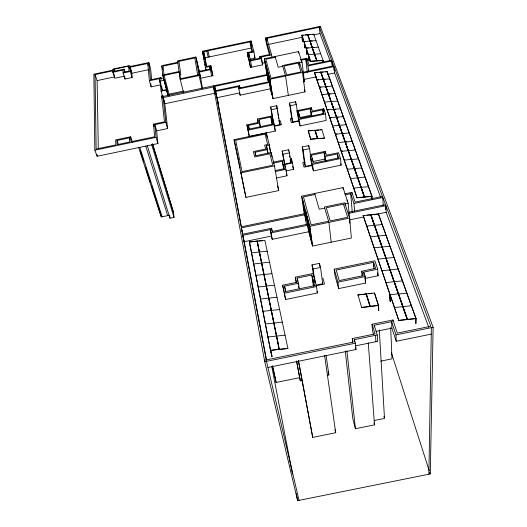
<?xml version="1.0" encoding="UTF-8"?>
<svg xmlns="http://www.w3.org/2000/svg" width="527" height="527" viewBox="0 0 527 527"><rect width="100%" height="100%" fill="white"/><g stroke="black" fill="none" stroke-linecap="round" stroke-linejoin="round"><path stroke-width="0.79" d="M251.517 252.848L259.244 252.071M253.678 263.935L261.497 263.144M255.891 275.318L263.816 274.501M249.409 242.045L257.044 241.096L249.409 242.045L270.522 350.422L279.119 349.276L270.522 350.422M279.014 347.866L279.33 349.441L287.907 348.485L264.857 240.319L257.235 241.076L258.652 248.204M258.171 286.998L266.194 286.161M260.503 299L268.638 298.137M262.907 311.325L271.148 310.443M428.886 474.214L431.363 327.649M213.303 85.875L264.752 361.706L297.636 500.65L430.276 473.938L433.135 327.287L320.311 26.35L265.509 37.924L266.491 44.149L269.587 55.164M265.377 323.993L273.73 323.091M267.149 251.28L259.442 251.866L260.246 256.003M269.508 262.327L261.702 262.933L262.321 266.148M147.211 145.406L169.984 218.204L174.015 217.368L173.508 212.276L152.54 143.785M267.914 337.023L276.385 336.088M268.849 298.117L276.965 297.261M271.932 273.665L264.02 274.481L263.711 272.966M274.415 285.305L266.405 285.95L267.051 289.336M276.603 336.068L285.054 335.139M279.587 309.54L271.359 310.423L270.575 306.576M279.33 349.441L257.235 241.076M282.288 322.162L273.941 323.064L272.65 316.74M301.754 35.316L307.669 34.677L316.786 60.934L310.64 61.422L301.754 35.316L303.229 35.204M287.907 348.485L279.336 349.256M308.644 37.674L307.669 34.677M308.796 37.661L307.821 34.663L313.723 34.215L323.077 60.46L316.944 60.921L307.821 34.663M308.354 54.696L314.435 54.222M314.54 47.45L312.287 47.628L310.041 40.987L315.983 40.717M310.64 61.422L301.767 35.131M312.287 47.628L318.301 47.16M313.723 34.215L312.234 34.518M308.209 130.801L310.739 139.319L317.564 138.529L314.948 130.215L308.209 130.801L310.739 139.319M314.593 54.209L320.666 53.734M314.481 72.812L320.739 72.113L364.407 197.144L357.036 197.842L314.481 72.812L316.819 72.621M315.35 131.144L317.722 138.706L324.527 138.107L321.852 129.609L315.106 130.393L318.848 130.064M330.712 100.855L320.739 72.113M330.877 100.841L320.897 72.1L327.135 71.6L371.976 196.228L372.115 199.246M323.077 60.44L316.958 60.737M317.722 138.706L315.126 130.195M323.209 79.399L316.898 79.913L318.473 79.788M321.852 129.609L320.344 129.932M324.467 102.159L330.996 101.415L336.463 117.047L329.797 117.811L331.272 117.686M325.739 86.645L319.369 87.172L320.963 87.041M364.756 176.426L327.135 71.6M324.527 138.107L317.741 138.515M328.328 94.05L321.892 94.583L323.499 94.452M329.665 78.872L323.367 79.386L324.942 79.261M332.267 86.105L325.903 86.632L327.498 86.5M334.928 93.496L328.492 94.03L330.106 93.898M333.683 109.339L327.102 109.899L328.565 109.774M332.55 125.9L339.276 125.321M337.642 101.046L331.14 101.592L336.615 117.225L338.09 117.099M336.615 117.225L343.255 116.651M124.095 69.162L124.26 72.067L129.023 71.059L128.759 66.119L113.931 69.248L114.023 71.29L124.095 69.162L125.031 72.173M340.416 108.766L333.848 109.326L335.31 109.201M339.447 125.301L346.16 124.721M338.248 142.646L345.139 141.835L351.265 159.338L344.217 160.175M342.161 133.581L335.363 134.174L336.878 134.042M358.446 158.884L351.423 159.523L345.297 142.02L352.161 141.407M349.124 132.969L342.339 133.568L343.848 133.43M348.149 150.682L341.2 151.308L342.741 151.17M348.327 150.669L355.264 150.043M347.306 169.253L354.421 168.6M350.468 178.554L357.668 177.882M354.599 168.587L361.7 167.935M353.716 188.08L360.995 187.395M357.853 177.869L365.059 177.006L371.95 196.419L364.592 197.124L351.687 160.274M357.036 197.842L314.494 72.621M361.179 187.381L368.445 186.696M364.592 197.124L320.897 72.1M363.129 215.615L370.685 214.68L407.292 319.579L398.834 320.508L363.129 215.615L364.631 215.464M366.687 226.076L374.308 225.319M357.859 294.955L366.094 293.895L369.98 306.576L361.674 307.472L357.892 294.764M393.821 281.075L370.685 214.68M394.025 281.049L370.876 214.667L378.393 213.936L415.994 318.433L415.981 323.479M370.343 236.807L378.057 236.037M361.674 307.472L370.013 306.378M374.499 225.306L382.108 224.555M366.094 293.895L363.828 294.323M378.393 213.936L415.955 318.631L415.763 323.525M378.814 310.482L378.531 305.647L374.486 292.999L366.305 293.868L369.947 305.772M374.091 247.822L381.904 247.031M378.254 236.017L385.955 235.246M370.224 306.358L378.524 305.462L370.224 306.358L366.305 293.868M377.938 259.126L385.856 258.316M374.486 292.999L378.491 305.653M382.101 247.011L389.901 246.221M381.897 270.74L389.914 269.91M386.054 258.296L393.959 257.486M385.955 282.67L394.117 281.622L398.096 293.289M390.118 269.883L398.116 269.053M390.441 301.418L389.908 294.797L390.23 301.457L390.164 294.738L398.399 293.862L402.766 306.642L394.42 307.544M402.391 280.944L394.321 281.596L398.307 293.269M398.834 320.508L363.156 215.418M406.785 293.157L398.57 294.033L402.977 306.615L411.304 305.713M415.955 318.631L407.509 319.56L370.876 214.667M151.664 79.61L150.59 68.609L148.871 62.555L129.932 66.554L129.866 65.546L112.738 69.162L112.778 70.177L93.865 74.175L94.84 150.175L97.126 156.282L157.909 143.548L156.671 130.854L154.833 124.668L165.84 122.356L162.876 95.723L161.624 95.986L164.457 121.829L153.462 124.135L154.648 136.789L130.966 141.756L130.656 136.776L115.644 139.925L115.848 144.925L96.138 149.055L95.058 74.61L112.804 70.862L114.511 76.112M205.978 70.532L202.368 51.257L251.083 40.968L253.909 51.903L254.982 58.141L249.726 59.255M124.833 76.112L114.814 78.227L112.864 72.225L122.949 70.091L123.107 73.003L125.004 79.03L132.112 77.528L130.261 71.494L129.978 67.232L147.751 63.477L149.378 80.763L151.137 86.856L160.623 84.86M202.493 51.923L250.061 41.877L252.525 51.488L247.242 52.601L250.47 67.39L262.637 64.828L261.188 57.008L271.57 54.821L272.057 57.957M267.248 40.658L266.886 38.319L319.355 27.239L331.648 60.21L309.033 64.966L306.78 58.26L300.35 59.617M195.939 57.015L177.592 60.888L180.194 79.531L199.061 75.559L195.939 57.015L200.491 76.823M123.107 73.003L130.261 71.494M177.691 61.587L194.819 57.97L197.671 75.091M177.79 62.285L161.736 65.677L162.883 75.677L168.159 95.828L163.745 78.839M177.889 62.99L163.054 66.119L164.055 74.689L179.081 71.52M98.305 148.607L97.12 80.585L114.754 76.863M132.112 77.528L131.816 73.26L148.673 69.702M206.617 66.409L205.049 57.805L251.142 48.076L252.09 51.784M267.854 44.551L303.15 37.101M313.578 34.901L320.001 33.544L330.245 61.237M302.109 38.412L302.518 41.626L302.261 38.379M249.311 56.916L248.619 53.023L253.909 51.903M304.25 44.709L304.652 47.937L304.402 44.676M162.883 75.677L179.18 72.239L179.977 75.368M202.447 88.299L200.728 78.227L212.875 75.671L210.774 65.559L206.367 66.488L203.679 51.672L205.049 57.805M205.28 67.443L209.687 66.514L210.372 69.604M260.042 58.148L259.785 56.58L270.16 54.393L265.509 37.924M161.275 79.149L160.854 77.621L150.524 79.794L148.871 62.555M149.378 80.763L159.721 78.582L161.097 91.184L162.599 96.56M167.994 95.427L166.479 89.676L162.296 90.558L159.694 81.184L159.437 78.826L163.647 77.937L162.777 74.768M210.161 69.037L199.173 71.349L199.292 72.054L211.511 69.478L210.774 65.559M247.242 52.601L249.357 61.139L261.603 58.556M267.057 75.565L264.337 58.78L298.552 51.567L302.043 62.232L304.441 81.665L303.177 81.935M159.694 81.184L163.917 80.295M275.305 57.219L265.799 59.222L270.997 78.24L285.351 75.216M306.846 54.419L306.595 51.145L306.997 54.386M198.936 74.827L180.096 78.8L183.422 92.159M265.397 62.608L262.222 63.273L262.637 64.828M309.079 61.033L308.835 57.746L309.237 61M301.108 60.203L305.772 59.222L308.018 65.941L308.69 71.659M161.097 91.184L166.525 90.045M282.716 66.303L278.203 67.252L275.101 56.508M302.043 62.232L299.468 62.779L299.771 65.203M167.988 94.359L183.956 91M162.955 96.467L267.202 74.531L267.393 75.256L214.693 86.349L215.51 90.697L239.489 85.651L239.989 87.884L269.145 81.751L269.343 82.489L238.889 88.892L238.395 86.659L215.648 91.441L241.162 226.834L304.692 213.666L304.975 214.72L241.366 227.908L242.558 234.245L271.537 228.237L272.268 231.491L307.531 224.186L307.821 225.266L270.977 232.894L272.195 239.311L308.736 231.748L305.943 211.979M308.018 65.941L331.911 60.915L333.749 65.829L302.709 72.357M264.337 58.78L269.896 79.267L302.57 72.397L304.988 91.896L272.993 98.615L270.364 88.826L240.114 95.183L239.62 92.943L217.032 97.693L241.386 226.755M302.946 73.088L334.013 66.554L382.437 196.433L382.543 198.639M156.671 130.854L167.606 128.562L164.799 103.747L214.891 93.213L215.247 94.82M316.398 76.81L303.736 79.472L304.204 80.934M327.471 74.478L334.599 72.983L380.744 197.665M272.242 116.73L270.641 106.968L276.695 105.696L279.982 124.642L274.014 125.894M296.642 110.762L311.279 107.692L312.379 111.131L323.756 108.746L325.502 113.944L326.18 120.439L300.087 125.9L298.565 120.755L292.59 122.007L291.8 119.254L289.488 103.015L295.548 101.744L296.365 104.478L298.684 121.164L291.378 122.692L290.245 118.72L292.426 118.259M129.405 137.87L129.649 142.033L117.159 144.648L116.981 140.478L129.405 137.87L129.912 139.411M270.641 106.968L271.365 109.721L277.446 108.443M289.488 103.015L290.278 105.756L296.365 104.478M94.84 150.175L156.045 137.343L154.833 124.668M257.413 118.983L272.031 115.92L274.31 124.662L275.357 131.071L249.317 136.519L246.899 124.846L258.243 122.468L257.413 118.983L257.986 122.165M259.778 123.015L248.421 125.393L249.238 129.036L272.749 124.115L270.911 117.014L258.935 119.524L260.503 127.053M298.644 114.511L298.21 111.289L310.205 108.779L311.299 112.225L311.78 116.263M311.299 112.225L322.689 109.84L323.881 113.41L300.318 118.338L298.21 111.289M278.888 121.098L280.344 120.795L281.418 124.774L274.119 126.302M299.87 117.561L310.983 115.235L310.205 108.779M249.317 136.519L248.085 130.156L274.31 124.662M296.879 111.572L299.217 119.451L325.502 113.944M268.105 153.693L267.393 149.648L255.068 152.217L255.865 155.728L271.161 152.534L274.455 165.886L278.671 190.59L245.931 197.394L234.054 139.668L266.319 132.923L269.323 145.116L270.694 153.034M267.723 153.001L266.438 145.722L269.323 145.116M282.208 151.104L288.638 149.76L289.481 152.863L290.97 162.751L284.587 164.081L282.208 151.104L284.587 164.081M311.681 165.103L305.337 166.427L304.448 163.324L302.228 146.921L308.67 145.577L309.593 148.667L311.681 165.103L313.394 170.9L341.114 165.129L340.508 158.574L338.538 152.711L326.45 155.228L325.212 151.354L310.443 154.437M283.019 154.207L289.481 152.863M302.228 146.921L303.124 150.011L309.593 148.667M273.039 162.237L284.152 159.918M273.23 163.166L282.36 161.262L284.284 168.686L275.061 170.603M311.556 156.842L311.352 155.215L324.092 152.56L325.317 156.44L325.857 161.334M240.734 172.915L274.455 165.886M285.087 166.96L284.705 164.543L292.518 162.915L293.48 169.384L285.726 170.998M325.317 156.44L337.418 153.924L338.762 157.948L313.73 163.166L311.352 155.215M305.093 162.224L302.781 162.705L304.059 167.178L311.813 165.564L310.989 159.062M312.959 161.552L324.81 159.082L325.304 160.636M275.285 171.545L285.95 169.325L286.971 175.781L276.385 177.988M310.166 156.282L312.577 164.398L340.508 158.574M169.674 215.214L161.143 216.986L138.68 147.534M304.27 214.377L301.655 196.189L343.037 187.592L348.156 203.224L349.915 223.224M314.975 194.522L303.466 196.914L311.114 224.858L328.584 221.235M344.836 193.824L351.865 192.362L355.139 202.091L382.437 196.433M345.185 194.832L350.705 193.686L353.973 203.448L354.631 211.637M324.691 208.093L319.224 209.226L314.672 193.481M348.156 203.224L345.027 203.877L345.172 205.477M353.973 203.448L382.826 197.46L385.494 204.628L348.755 212.236M266.234 359.908L242.763 235.332L270.252 229.634L270.977 232.894M348.301 213.468L385.889 205.682L430.842 326.253L397.299 333.11L392.911 319.975L372.049 324.243L372.49 330.64L373.636 334.355M349.605 218.066L351.357 238.039L312.577 246.05L309.83 226.307L349.605 218.066L344.678 202.803L324.375 207.019L328.914 222.354L331.187 242.209M242.763 235.332L244.205 241.695L271.471 236.05L270.252 229.634M349.678 219.858L363.953 216.9M374.269 214.766L386.166 212.302L385.889 205.682M313.657 276.332L312.017 264.877L319.428 263.348L320.541 267.459L322.702 283.757L316.141 285.107M315.067 282.847L313.097 269.001L320.541 267.459M295.258 277.189L313.11 273.513L316.51 286.563L317.419 292.966L285.594 299.514L282.637 285.239L296.503 282.38L295.258 277.189L296.2 282.782M377.707 269.225L363.742 272.097L365.165 276.55L365.646 283.052L338.657 288.598L334.961 275.628L334.223 269.159L374.868 260.786L377.707 269.225L378.076 275.759L365 278.447M297.175 278.072L311.8 275.061L314.54 285.654L285.766 291.576L284.547 286.135L298.434 283.276L297.175 278.072L297.715 281.306M373.643 262.314L336.193 270.035L339.23 280.575L363.123 275.654L361.713 271.221L375.659 268.348L373.643 262.314L374.045 268.856M315.574 285.865L324.487 284.033L322.886 278.111M285.594 299.514L284.402 293.17L316.51 286.563M338.657 288.598L337.939 282.149L365.165 276.55M390.23 301.457L390.171 294.916M378.603 310.522L378.531 305.647M374.322 326.859L374.216 325.258L391.627 321.694L396.008 334.876L396.225 341.272L431.251 334.118M272.123 356.463L270.489 350.152L271.873 356.331M376.206 331.338L391.884 328.13L391.627 321.694M352.629 342.55L352.24 338.597L375.053 333.927L372.049 324.243M354.625 342.016L354.394 339.645L377.246 334.968L374.216 325.258M264.482 360.27L353.242 342.122L352.24 338.597M264.752 361.706L355.409 343.176L354.394 339.645M396.008 334.876L433.135 327.287M355.811 345.804L377.642 341.338L377.246 334.968M267.94 367.484L356.008 349.493L355.409 343.176M272.321 365.639L276.128 382.464L299.626 377.668L300.311 380.777L301.899 380.454M380.79 361.12L391.996 358.834L390.685 327.662M327.293 375.277L328.881 374.954L326.108 355.396M374.144 420.553L384.499 418.451L379.282 329.862M298.302 360.442L312.715 437.39L335.712 432.726L324.599 355.534M345.251 350.995L352.846 418.873L355.435 428.728L374.519 424.861L368.254 342.879M398.873 320.317L407.338 319.388M407.555 319.362L415.994 318.433M358.61 294.876L362.332 294.481M368.729 293.802L372.003 293.453M258.757 241.116L262.565 240.74M366.891 215.247L370.652 214.878M370.843 214.864L375.356 214.423M357.062 197.645L364.434 196.946M364.618 196.927L371.976 196.228M310.752 139.128L317.564 138.529M345.297 142.02L346.819 141.882M308.947 130.927L312.689 130.604M319.164 72.43L320.726 72.304M320.884 72.291L323.222 72.107M325.561 71.916L327.122 71.791M310.653 61.237L316.799 60.75M305.449 35.032L307.663 34.868M307.814 34.854L310.028 34.683M305.403 41.534L303.908 41.646L309.883 41.001L312.129 47.641L306.108 48.109L308.367 47.931M310.028 41.178L312.261 41.007M386.166 212.302L428.741 327.326M309.29 39.07L309.784 40.474M313.051 49.821L316.16 58.688M336.872 117.956L345.027 141.249M403.247 307.379L407.509 319.56M309.138 39.077L309.626 40.487M312.9 49.834L316.002 58.695M336.7 117.976L344.856 141.262M351.509 160.294L364.407 197.144M403.03 307.399L407.292 319.579M95.058 74.61L97.12 80.585M116.981 140.478L118.305 144.312M340.62 163.66L341.114 165.129M378.076 275.759L377.576 272.907M391.884 328.13L396.225 341.272M130.656 136.776L132.429 142.158M302.57 72.397L299.231 62.048L282.498 65.572L285.575 75.974L288.348 95.387M113.931 69.248L114.662 71.501M140.301 150.92L142.059 156.381M145.59 167.303L147.856 174.325M151.381 185.247L153.647 192.263M157.171 203.185L158.937 208.646M113.951 69.59L114.431 71.092M140.828 152.823L143.601 161.407M146.625 170.768L150.399 182.474M152.415 188.712L156.703 201.973M157.711 205.095L160.985 215.24L160.952 214.891M391.278 352.464L429.268 470.802M429.775 472.37L430.276 473.938M139.774 147.303L162.151 216.781M304.283 89.656L304.988 91.896M365.395 282.281L365.646 283.052M315.172 131.164L317.55 138.72M145.768 146.045L167.672 215.635M128.726 66.468L129.418 68.727M152.52 144.141L173.502 212.638M151.605 144.484L174.015 217.368M130.393 68.062L131.77 72.581M129.978 67.232L131.816 73.26M156.045 137.343L157.909 143.548M153.462 124.135L154.154 126.454M383.873 416.33L384.288 417.74M334.223 269.159L337.939 282.149M355.409 347.379L356.008 349.493M266.886 38.319L271.57 54.821M147.968 64.235L148.397 65.75M165.84 122.356L167.606 128.562M373.933 422.786L374.519 424.861M162.876 95.723L163.515 98.029M163.818 99.544L164.674 102.62M164.799 103.747L163.08 97.587L213.507 86.975L214.72 92.436M161.624 95.986L162.059 97.521M161.71 96.731L162.138 98.266M159.437 78.826L159.865 80.381M160.3 81.942L160.952 84.287M161.387 85.842L162.033 88.187M164.134 75.414L169.411 95.716M162.698 74.05L163.554 77.179M164.193 79.531L167.579 91.955M164.068 79.498L166.203 87.304L166.117 86.58M166.413 88.075L167.665 92.68M301.655 196.189L309.83 226.307M292.518 162.915L291.299 158.429L291.787 161.664M292.669 166.394L293.48 169.384M161.815 66.382L162.665 69.505M290.133 159.641L290.97 162.751M267.446 77.963L268.223 80.848L265.114 61.639M279.982 124.642L278.987 120.261M308.736 231.748L312.577 246.05M322.333 282.386L322.702 283.757M259.785 56.58L260.193 58.128L250.411 60.19L248.619 53.023M312.017 264.877L313.097 269.001M284.705 164.543L285.95 169.325M274.323 127.099L275.357 131.071M286.438 173.732L286.971 175.781M317.004 291.391L317.419 292.966M254.376 55.79L254.982 58.141M180.583 79.05L179.582 75.137L180.84 74.874L178.923 61.33M328.123 371.924L328.881 374.954M277.531 185.919L278.671 190.59M266.438 145.722L267.393 149.648M334.948 429.604L335.712 432.726M199.061 75.559L202.032 88.246M196.116 58.062L200.728 78.227M266.504 361.351L299.02 500.373M241.366 227.908L242.815 234.324M272.775 366.772L274.771 375.606M243.099 236.643L243.461 238.25M243.83 239.851L244.732 243.856M271.912 356.502L270.707 350.106M202.368 51.257L203.751 57.39M246.899 124.846L248.085 130.156M282.637 285.239L284.402 293.17M271.471 236.05L272.195 239.311M214.693 86.349L215.754 91.158M208.152 57.153L206.676 50.348M215.648 91.441L217.104 97.923M217.46 99.531L218.343 103.542M211.663 75.928L209.687 66.514M207.987 50.757L209.331 56.903M211.511 69.478L212.875 75.671M234.054 139.668L238.382 160.122M238.718 161.697L239.054 163.271M258.968 249.745L259.284 251.287M260.569 257.584L261.214 260.746M262.63 267.663L263.401 271.451M264.179 275.259L264.495 276.813M264.811 278.368L266.082 284.587M267.38 290.93L268.684 297.32M269.007 298.888L270.259 305.034M271.524 311.213L272.327 315.159M274.257 324.592L275.035 328.42M275.351 329.948L277.083 338.426M277.406 340.001L278.691 346.292M257.044 241.096L279.112 349.467M239.218 164.055L240.016 168.027M240.819 171.993L245.931 197.394M238.395 86.659L240.114 95.183M249.409 241.853L270.529 350.238M239.489 85.651L239.956 88.075M274.956 376.41L276.128 382.464M271.827 366.812L292.505 474.043M296.24 493.391L297.636 500.65M248.421 125.393L249.199 129.425M255.068 152.217L255.687 155.445M296.675 361.41L300.311 380.777M271.537 228.237L272.235 231.742M296.517 360.942L299.856 378.702M242.143 230.786L242.446 232.4M244.205 241.695L266.603 360.396M298.572 360.857L312.715 437.39M284.547 286.135L285.594 291.793M247.407 53.28L248.52 59.505M259.08 120.327L260.239 126.796M203.87 58.056L204.153 59.61M204.43 61.165L204.713 62.726M204.99 64.281L205.273 65.835M205.556 67.39L206.116 70.506M249.357 61.139L250.47 67.39M250.582 60.882L251.689 67.133M266.319 132.923L267.143 137.679M250.061 41.877L251.142 48.076M271.161 152.534L271.932 156.644M269.099 144.2L270.601 152.902M251.083 40.968L251.886 45.625M271.734 120.182L272.406 124.24M261.188 57.008L262.09 62.489M271.629 119.774L272.433 124.635M270.911 117.014L272.123 124.306M298.434 283.276L299.369 288.954M297.979 282.92L298.249 284.54M298.519 286.154L298.789 287.775M271.365 109.721L273.856 124.708M272.373 117.534L272.637 119.128M265.305 62.364L268.447 81.757M269.692 78.51L272.788 97.851M283.164 164.378L283.948 169.233M268.849 75.407L271.945 94.722M268.091 72.607L271.188 91.902M282.36 161.262L283.533 168.548M267.064 68.82L270.318 89.037M269.896 79.267L272.993 98.615M276.695 105.696L277.209 108.931M277.459 110.551L277.716 112.172M277.966 113.792L278.223 115.406M278.48 117.027L278.73 118.647M288.638 149.76L288.868 151.275M289.56 155.84L289.791 157.362M313.025 279.784L313.848 285.489M312.867 279.172L313.802 285.66M311.8 275.061L313.453 286.424M303.078 201.426L306.371 224.469M302.788 200.372L305.62 220.148M305.647 210.899L308.453 230.707M290.278 105.756L292.59 122.007M314.659 279.448L315.113 282.656M308.282 220.596L311.049 240.352M307.162 216.472L309.942 236.234M309.527 225.187L312.274 244.936M299.217 119.451L300.087 125.9M303.124 150.011L305.337 166.427M295.548 101.744L295.752 103.252M319.428 263.348L319.863 266.609M299.152 114.445L299.369 116.052M299.033 114.036L299.356 116.447M308.67 145.577L308.862 147.105M312.274 158.304L312.577 160.748M298.552 51.567L298.756 53.194M312.577 164.398L313.394 170.9M301.332 60.052L301.53 61.685M303.242 75.48L303.44 77.074M301.095 59.334L301.398 61.771M311.279 107.692L311.477 109.306M307.017 58.958L307.201 60.552M306.78 58.26L307.063 60.645M305.772 59.222L307.327 72.265M308.835 57.746L309.204 60.915M324.092 152.56L324.81 159.082M160.854 77.621L161.012 79.03M162.125 88.977L162.296 90.558M325.212 151.354L325.482 153.805M346.931 350.969L355.435 428.728M323.756 108.746L324.013 111.177M322.689 109.84L323.123 113.891M169.753 215.965L169.984 218.204M323.044 60.374L323.288 62.766M322.926 60.493L323.084 62.094M322.893 60.407L323.137 62.799M319.355 27.239L320.001 33.544M320.311 26.35L320.469 27.924M150.834 83.707L151.137 86.856M337.418 153.924L337.807 158.014M343.037 187.592L343.189 189.226M331.911 60.915L332.438 66.633M331.727 61.007L332.096 65.019M347.109 200.023L347.247 201.604M334.013 66.554L334.599 72.983M333.894 67.463L334.19 70.737M350.705 193.686L352.286 212.473M351.865 192.362L351.99 193.824M361.713 271.221L362.095 276.122M364.915 275.779L365.336 281.464M363.742 272.097L363.926 274.541M375.487 335.33L375.903 341.7M373.393 263.572L373.597 266.84M371.713 196.334L371.924 199.285M124.919 77.574L125.004 79.03M382.826 197.46L383.195 205.675M385.533 205.444L385.705 209.548M112.804 70.862L112.864 72.225M392.911 319.975L392.977 321.582M97.1 154.642L97.126 156.282M298.177 63.049L284 66.033L286.662 74.946L301.022 71.922L298.177 63.049M265.114 134.108L235.655 140.268L242.018 171.631L272.729 165.221L269.929 153.779L254.62 156.974L253.415 151.592L265.628 149.042L264.686 145.123L267.657 144.497L265.114 134.108M343.459 204.199L326.259 207.77L330.172 220.912L347.662 217.289L343.459 204.199"/></g></svg>
